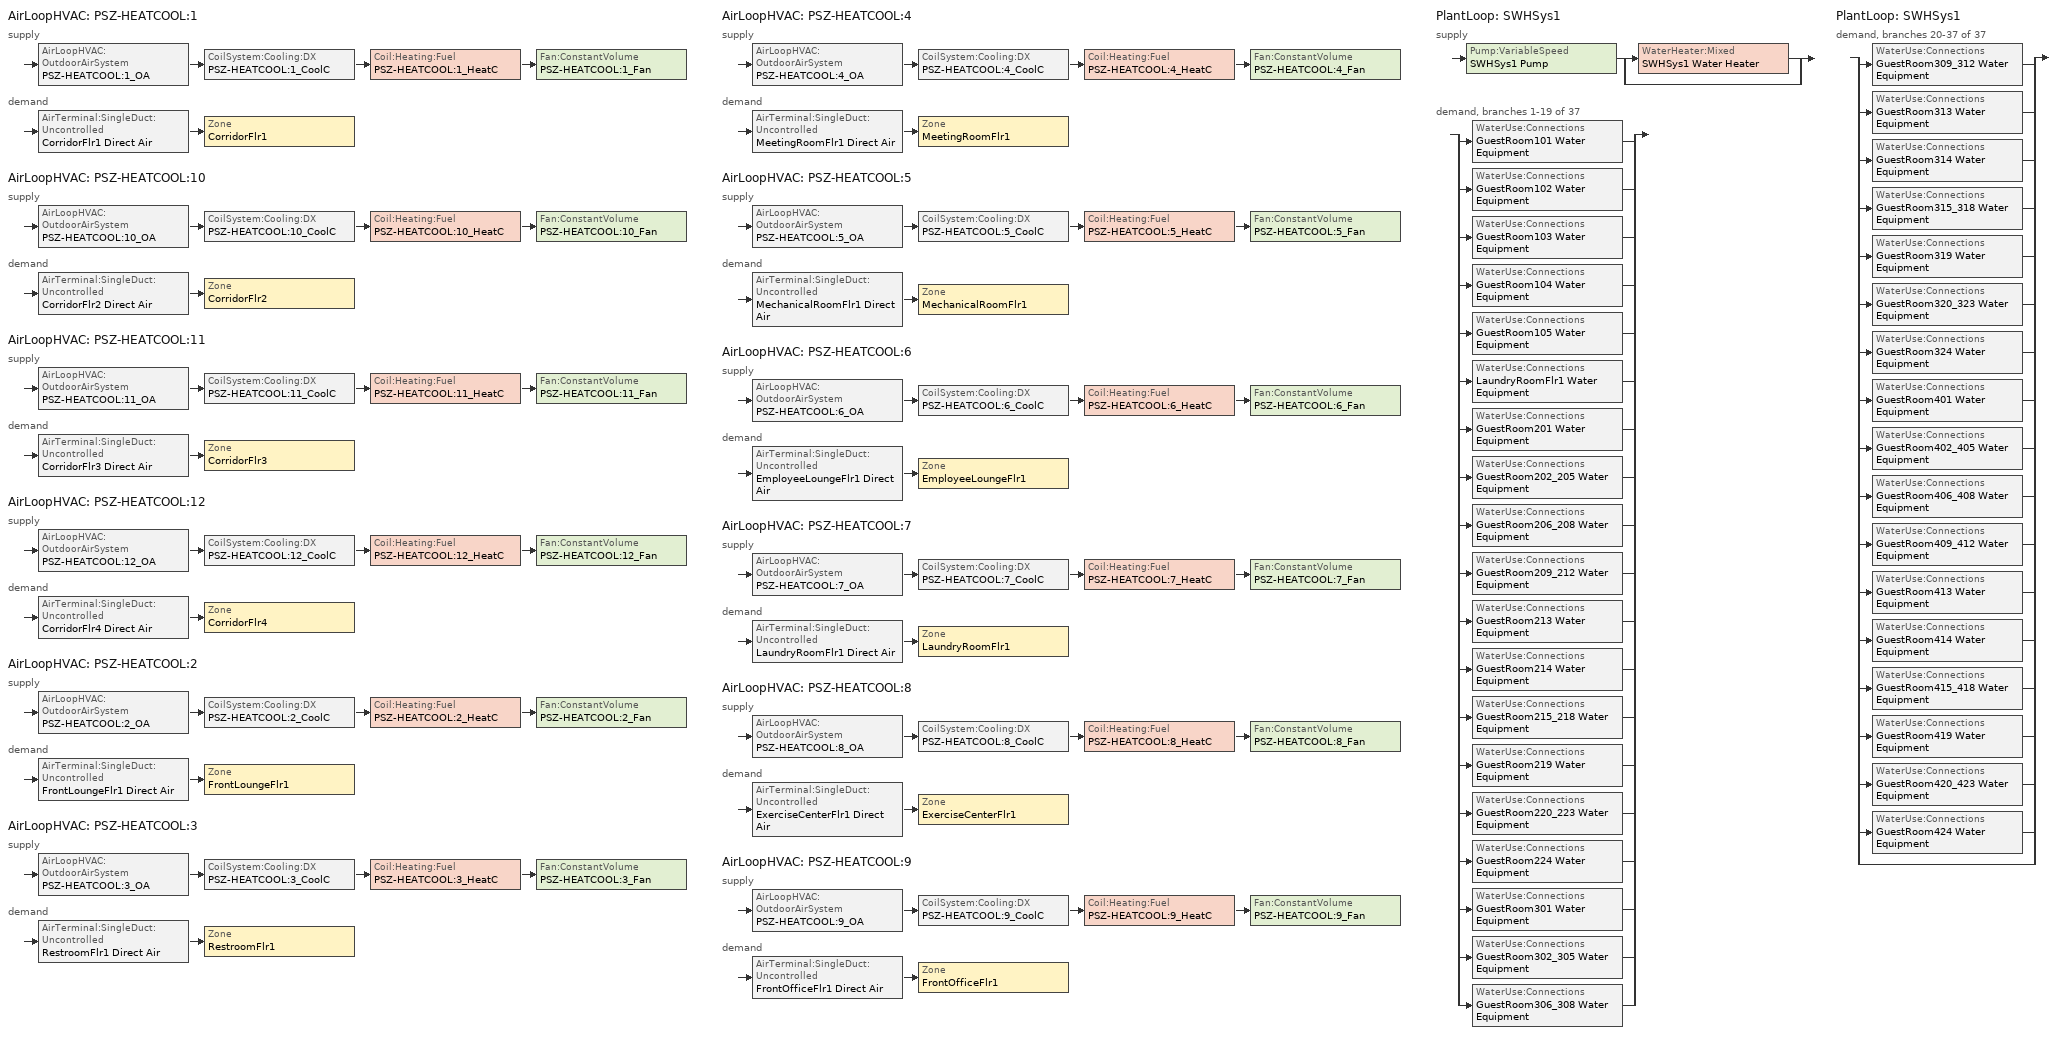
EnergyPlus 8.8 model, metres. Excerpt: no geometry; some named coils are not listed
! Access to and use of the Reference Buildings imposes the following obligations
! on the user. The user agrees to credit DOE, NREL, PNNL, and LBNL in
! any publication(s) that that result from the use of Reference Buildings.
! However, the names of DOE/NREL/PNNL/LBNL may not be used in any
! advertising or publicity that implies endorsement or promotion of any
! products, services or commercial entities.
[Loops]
AirLoopHVAC 'PSZ-HEATCOOL:1'
 supply: AirLoopHVAC:OutdoorAirSystem 'PSZ-HEATCOOL:1_OA' > CoilSystem:Cooling:DX 'PSZ-HEATCOOL:1_CoolC' > Coil:Heating:Fuel 'PSZ-HEATCOOL:1_HeatC' > Fan:ConstantVolume 'PSZ-HEATCOOL:1_Fan'
 demand: AirTerminal:SingleDuct:Uncontrolled 'CorridorFlr1 Direct Air' > Zone 'CorridorFlr1'
AirLoopHVAC 'PSZ-HEATCOOL:10'
 supply: AirLoopHVAC:OutdoorAirSystem 'PSZ-HEATCOOL:10_OA' > CoilSystem:Cooling:DX 'PSZ-HEATCOOL:10_CoolC' > Coil:Heating:Fuel 'PSZ-HEATCOOL:10_HeatC' > Fan:ConstantVolume 'PSZ-HEATCOOL:10_Fan'
 demand: AirTerminal:SingleDuct:Uncontrolled 'CorridorFlr2 Direct Air' > Zone 'CorridorFlr2'
AirLoopHVAC 'PSZ-HEATCOOL:11'
 supply: AirLoopHVAC:OutdoorAirSystem 'PSZ-HEATCOOL:11_OA' > CoilSystem:Cooling:DX 'PSZ-HEATCOOL:11_CoolC' > Coil:Heating:Fuel 'PSZ-HEATCOOL:11_HeatC' > Fan:ConstantVolume 'PSZ-HEATCOOL:11_Fan'
 demand: AirTerminal:SingleDuct:Uncontrolled 'CorridorFlr3 Direct Air' > Zone 'CorridorFlr3'
AirLoopHVAC 'PSZ-HEATCOOL:12'
 supply: AirLoopHVAC:OutdoorAirSystem 'PSZ-HEATCOOL:12_OA' > CoilSystem:Cooling:DX 'PSZ-HEATCOOL:12_CoolC' > Coil:Heating:Fuel 'PSZ-HEATCOOL:12_HeatC' > Fan:ConstantVolume 'PSZ-HEATCOOL:12_Fan'
 demand: AirTerminal:SingleDuct:Uncontrolled 'CorridorFlr4 Direct Air' > Zone 'CorridorFlr4'
AirLoopHVAC 'PSZ-HEATCOOL:2'
 supply: AirLoopHVAC:OutdoorAirSystem 'PSZ-HEATCOOL:2_OA' > CoilSystem:Cooling:DX 'PSZ-HEATCOOL:2_CoolC' > Coil:Heating:Fuel 'PSZ-HEATCOOL:2_HeatC' > Fan:ConstantVolume 'PSZ-HEATCOOL:2_Fan'
 demand: AirTerminal:SingleDuct:Uncontrolled 'FrontLoungeFlr1 Direct Air' > Zone 'FrontLoungeFlr1'
AirLoopHVAC 'PSZ-HEATCOOL:3'
 supply: AirLoopHVAC:OutdoorAirSystem 'PSZ-HEATCOOL:3_OA' > CoilSystem:Cooling:DX 'PSZ-HEATCOOL:3_CoolC' > Coil:Heating:Fuel 'PSZ-HEATCOOL:3_HeatC' > Fan:ConstantVolume 'PSZ-HEATCOOL:3_Fan'
 demand: AirTerminal:SingleDuct:Uncontrolled 'RestroomFlr1 Direct Air' > Zone 'RestroomFlr1'
AirLoopHVAC 'PSZ-HEATCOOL:4'
 supply: AirLoopHVAC:OutdoorAirSystem 'PSZ-HEATCOOL:4_OA' > CoilSystem:Cooling:DX 'PSZ-HEATCOOL:4_CoolC' > Coil:Heating:Fuel 'PSZ-HEATCOOL:4_HeatC' > Fan:ConstantVolume 'PSZ-HEATCOOL:4_Fan'
 demand: AirTerminal:SingleDuct:Uncontrolled 'MeetingRoomFlr1 Direct Air' > Zone 'MeetingRoomFlr1'
AirLoopHVAC 'PSZ-HEATCOOL:5'
 supply: AirLoopHVAC:OutdoorAirSystem 'PSZ-HEATCOOL:5_OA' > CoilSystem:Cooling:DX 'PSZ-HEATCOOL:5_CoolC' > Coil:Heating:Fuel 'PSZ-HEATCOOL:5_HeatC' > Fan:ConstantVolume 'PSZ-HEATCOOL:5_Fan'
 demand: AirTerminal:SingleDuct:Uncontrolled 'MechanicalRoomFlr1 Direct Air' > Zone 'MechanicalRoomFlr1'
AirLoopHVAC 'PSZ-HEATCOOL:6'
 supply: AirLoopHVAC:OutdoorAirSystem 'PSZ-HEATCOOL:6_OA' > CoilSystem:Cooling:DX 'PSZ-HEATCOOL:6_CoolC' > Coil:Heating:Fuel 'PSZ-HEATCOOL:6_HeatC' > Fan:ConstantVolume 'PSZ-HEATCOOL:6_Fan'
 demand: AirTerminal:SingleDuct:Uncontrolled 'EmployeeLoungeFlr1 Direct Air' > Zone 'EmployeeLoungeFlr1'
AirLoopHVAC 'PSZ-HEATCOOL:7'
 supply: AirLoopHVAC:OutdoorAirSystem 'PSZ-HEATCOOL:7_OA' > CoilSystem:Cooling:DX 'PSZ-HEATCOOL:7_CoolC' > Coil:Heating:Fuel 'PSZ-HEATCOOL:7_HeatC' > Fan:ConstantVolume 'PSZ-HEATCOOL:7_Fan'
 demand: AirTerminal:SingleDuct:Uncontrolled 'LaundryRoomFlr1 Direct Air' > Zone 'LaundryRoomFlr1'
AirLoopHVAC 'PSZ-HEATCOOL:8'
 supply: AirLoopHVAC:OutdoorAirSystem 'PSZ-HEATCOOL:8_OA' > CoilSystem:Cooling:DX 'PSZ-HEATCOOL:8_CoolC' > Coil:Heating:Fuel 'PSZ-HEATCOOL:8_HeatC' > Fan:ConstantVolume 'PSZ-HEATCOOL:8_Fan'
 demand: AirTerminal:SingleDuct:Uncontrolled 'ExerciseCenterFlr1 Direct Air' > Zone 'ExerciseCenterFlr1'
AirLoopHVAC 'PSZ-HEATCOOL:9'
 supply: AirLoopHVAC:OutdoorAirSystem 'PSZ-HEATCOOL:9_OA' > CoilSystem:Cooling:DX 'PSZ-HEATCOOL:9_CoolC' > Coil:Heating:Fuel 'PSZ-HEATCOOL:9_HeatC' > Fan:ConstantVolume 'PSZ-HEATCOOL:9_Fan'
 demand: AirTerminal:SingleDuct:Uncontrolled 'FrontOfficeFlr1 Direct Air' > Zone 'FrontOfficeFlr1'
PlantLoop 'SWHSys1'
 supply: Pump:VariableSpeed 'SWHSys1 Pump' > split
  | WaterHeater:Mixed 'SWHSys1 Water Heater'
  | bypass
 demand, branches 1-19 of 37: split
  | WaterUse:Connections 'GuestRoom101 Water Equipment'
  | WaterUse:Connections 'GuestRoom102 Water Equipment'
  | WaterUse:Connections 'GuestRoom103 Water Equipment'
  | WaterUse:Connections 'GuestRoom104 Water Equipment'
  | WaterUse:Connections 'GuestRoom105 Water Equipment'
  | WaterUse:Connections 'LaundryRoomFlr1 Water Equipment'
  | WaterUse:Connections 'GuestRoom201 Water Equipment'
  | WaterUse:Connections 'GuestRoom202_205 Water Equipment'
  | WaterUse:Connections 'GuestRoom206_208 Water Equipment'
  | WaterUse:Connections 'GuestRoom209_212 Water Equipment'
  | WaterUse:Connections 'GuestRoom213 Water Equipment'
  | WaterUse:Connections 'GuestRoom214 Water Equipment'
  | WaterUse:Connections 'GuestRoom215_218 Water Equipment'
  | WaterUse:Connections 'GuestRoom219 Water Equipment'
  | WaterUse:Connections 'GuestRoom220_223 Water Equipment'
  | WaterUse:Connections 'GuestRoom224 Water Equipment'
  | WaterUse:Connections 'GuestRoom301 Water Equipment'
  | WaterUse:Connections 'GuestRoom302_305 Water Equipment'
  | WaterUse:Connections 'GuestRoom306_308 Water Equipment'
PlantLoop 'SWHSys1'
 demand, branches 20-37 of 37: split
  | WaterUse:Connections 'GuestRoom309_312 Water Equipment'
  | WaterUse:Connections 'GuestRoom313 Water Equipment'
  | WaterUse:Connections 'GuestRoom314 Water Equipment'
  | WaterUse:Connections 'GuestRoom315_318 Water Equipment'
  | WaterUse:Connections 'GuestRoom319 Water Equipment'
  | WaterUse:Connections 'GuestRoom320_323 Water Equipment'
  | WaterUse:Connections 'GuestRoom324 Water Equipment'
  | WaterUse:Connections 'GuestRoom401 Water Equipment'
  | WaterUse:Connections 'GuestRoom402_405 Water Equipment'
  | WaterUse:Connections 'GuestRoom406_408 Water Equipment'
  | WaterUse:Connections 'GuestRoom409_412 Water Equipment'
  | WaterUse:Connections 'GuestRoom413 Water Equipment'
  | WaterUse:Connections 'GuestRoom414 Water Equipment'
  | WaterUse:Connections 'GuestRoom415_418 Water Equipment'
  | WaterUse:Connections 'GuestRoom419 Water Equipment'
  | WaterUse:Connections 'GuestRoom420_423 Water Equipment'
  | WaterUse:Connections 'GuestRoom424 Water Equipment'
  | bypass
[Fan:ConstantVolume] Availability Schedule=HVACOperationSchd; Pressure Rise {Pa}=622; Maximum Flow Rate {m3/s}=AUTOSIZE; Motor In Airstream Fraction=1
Name | Fan Total Efficiency | Motor Efficiency
PSZ-HEATCOOL:10_Fan; PSZ-HEATCOOL:11_Fan; PSZ-HEATCOOL:12_Fan; PSZ-HEATCOOL:1_Fan; PSZ-HEATCOOL:3_Fan; PSZ-HEATCOOL:4_Fan; PSZ-HEATCOOL:5_Fan; PSZ-HEATCOOL:6_Fan; PSZ-HEATCOOL:8_Fan; PSZ-HEATCOOL:9_Fan | 0.53625 | 0.825
PSZ-HEATCOOL:2_Fan | 0.546 | 0.84
PSZ-HEATCOOL:7_Fan | 0.56875 | 0.875
[Coil:Heating:Fuel] Availability Schedule=ALWAYS_ON; Fuel Type=NaturalGas; Nominal Capacity {W}=AUTOSIZE
Name | Burner Efficiency
PSZ-HEATCOOL:10_HeatC; PSZ-HEATCOOL:11_HeatC; PSZ-HEATCOOL:12_HeatC; PSZ-HEATCOOL:1_HeatC; PSZ-HEATCOOL:2_HeatC; PSZ-HEATCOOL:3_HeatC; PSZ-HEATCOOL:4_HeatC; PSZ-HEATCOOL:5_HeatC; PSZ-HEATCOOL:6_HeatC; PSZ-HEATCOOL:8_HeatC; PSZ-HEATCOOL:9_HeatC | 0.8
PSZ-HEATCOOL:7_HeatC | 0.78
[Coil:Cooling:DX:SingleSpeed] Availability Schedule=ALWAYS_ON; Gross Rated Total Cooling Capacity {W}=AUTOSIZE; Gross Rated Sensible Heat Ratio=AUTOSIZE; Rated Air Flow Rate {m3/s}=AUTOSIZE; Total Cooling Capacity Function of Temperature Curve=CoolCStandard10Ton_CapFT; Total Cooling Capacity Function of Flow Fraction Curve=CoolCStandard10Ton_CapFF; Energy Input Ratio Function of Temperature Curve=CoolCStandard10Ton_EIRFT; Energy Input Ratio Function of Flow Fraction Curve=CoolCStandard10Ton_EIRFFF; Part Load Fraction Correlation Curve=CoolCStandard10Ton_PLR
Name | Gross Rated Cooling COP {W/W}
PSZ-HEATCOOL:10_CoolC DXCoil; PSZ-HEATCOOL:11_CoolC DXCoil; PSZ-HEATCOOL:12_CoolC DXCoil; PSZ-HEATCOOL:1_CoolC DXCoil; PSZ-HEATCOOL:2_CoolC DXCoil; PSZ-HEATCOOL:3_CoolC DXCoil; PSZ-HEATCOOL:4_CoolC DXCoil; PSZ-HEATCOOL:5_CoolC DXCoil; PSZ-HEATCOOL:6_CoolC DXCoil; PSZ-HEATCOOL:8_CoolC DXCoil; PSZ-HEATCOOL:9_CoolC DXCoil | 3.66668
PSZ-HEATCOOL:7_CoolC DXCoil | 3.50016
[ZoneHVAC:PackagedTerminalAirConditioner] Availability Schedule=ALWAYS_ON; Cooling Supply Air Flow Rate {m3/s}=AUTOSIZE; Heating Supply Air Flow Rate {m3/s}=AUTOSIZE; No Load Supply Air Flow Rate {m3/s}=AUTOSIZE; Cooling Outdoor Air Flow Rate {m3/s}=AUTOSIZE; Heating Outdoor Air Flow Rate {m3/s}=AUTOSIZE; No Load Outdoor Air Flow Rate {m3/s}=AUTOSIZE; Fan Placement=DrawThrough; Supply Air Fan Operating Mode Schedule=ALWAYS_OFF
Name | Supply Air Fan | Heating Coil | Cooling Coil
GuestRoom101 PTAC | GuestRoom101 PTACFan | GuestRoom101 PTAC heat coil | GuestRoom101 PTAC DXCoil
GuestRoom102 PTAC | GuestRoom102 PTACFan | GuestRoom102 PTAC heat coil | GuestRoom102 PTAC DXCoil
GuestRoom103 PTAC | GuestRoom103 PTACFan | GuestRoom103 PTAC heat coil | GuestRoom103 PTAC DXCoil
GuestRoom104 PTAC | GuestRoom104 PTACFan | GuestRoom104 PTAC heat coil | GuestRoom104 PTAC DXCoil
GuestRoom105 PTAC | GuestRoom105 PTACFan | GuestRoom105 PTAC heat coil | GuestRoom105 PTAC DXCoil
GuestRoom201 PTAC | GuestRoom201 PTACFan | GuestRoom201 PTAC heat coil | GuestRoom201 PTAC DXCoil
GuestRoom202_205 PTAC | GuestRoom202_205 PTACFan | GuestRoom202_205 PTAC heat coil | GuestRoom202_205 PTAC DXCoil
GuestRoom206_208 PTAC | GuestRoom206_208 PTACFan | GuestRoom206_208 PTAC heat coil | GuestRoom206_208 PTAC DXCoil
GuestRoom209_212 PTAC | GuestRoom209_212 PTACFan | GuestRoom209_212 PTAC heat coil | GuestRoom209_212 PTAC DXCoil
GuestRoom213 PTAC | GuestRoom213 PTACFan | GuestRoom213 PTAC heat coil | GuestRoom213 PTAC DXCoil
GuestRoom214 PTAC | GuestRoom214 PTACFan | GuestRoom214 PTAC heat coil | GuestRoom214 PTAC DXCoil
GuestRoom215_218 PTAC | GuestRoom215_218 PTACFan | GuestRoom215_218 PTAC heat coil | GuestRoom215_218 PTAC DXCoil
GuestRoom219 PTAC | GuestRoom219 PTACFan | GuestRoom219 PTAC heat coil | GuestRoom219 PTAC DXCoil
GuestRoom220_223 PTAC | GuestRoom220_223 PTACFan | GuestRoom220_223 PTAC heat coil | GuestRoom220_223 PTAC DXCoil
GuestRoom224 PTAC | GuestRoom224 PTACFan | GuestRoom224 PTAC heat coil | GuestRoom224 PTAC DXCoil
GuestRoom301 PTAC | GuestRoom301 PTACFan | GuestRoom301 PTAC heat coil | GuestRoom301 PTAC DXCoil
GuestRoom302_305 PTAC | GuestRoom302_305 PTACFan | GuestRoom302_305 PTAC heat coil | GuestRoom302_305 PTAC DXCoil
GuestRoom306_308 PTAC | GuestRoom306_308 PTACFan | GuestRoom306_308 PTAC heat coil | GuestRoom306_308 PTAC DXCoil
GuestRoom309_312 PTAC | GuestRoom309_312 PTACFan | GuestRoom309_312 PTAC heat coil | GuestRoom309_312 PTAC DXCoil
GuestRoom313 PTAC | GuestRoom313 PTACFan | GuestRoom313 PTAC heat coil | GuestRoom313 PTAC DXCoil
GuestRoom314 PTAC | GuestRoom314 PTACFan | GuestRoom314 PTAC heat coil | GuestRoom314 PTAC DXCoil
GuestRoom315_318 PTAC | GuestRoom315_318 PTACFan | GuestRoom315_318 PTAC heat coil | GuestRoom315_318 PTAC DXCoil
GuestRoom319 PTAC | GuestRoom319 PTACFan | GuestRoom319 PTAC heat coil | GuestRoom319 PTAC DXCoil
GuestRoom320_323 PTAC | GuestRoom320_323 PTACFan | GuestRoom320_323 PTAC heat coil | GuestRoom320_323 PTAC DXCoil
GuestRoom324 PTAC | GuestRoom324 PTACFan | GuestRoom324 PTAC heat coil | GuestRoom324 PTAC DXCoil
GuestRoom401 PTAC | GuestRoom401 PTACFan | GuestRoom401 PTAC heat coil | GuestRoom401 PTAC DXCoil
GuestRoom402_405 PTAC | GuestRoom402_405 PTACFan | GuestRoom402_405 PTAC heat coil | GuestRoom402_405 PTAC DXCoil
GuestRoom406_408 PTAC | GuestRoom406_408 PTACFan | GuestRoom406_408 PTAC heat coil | GuestRoom406_408 PTAC DXCoil
GuestRoom409_412 PTAC | GuestRoom409_412 PTACFan | GuestRoom409_412 PTAC heat coil | GuestRoom409_412 PTAC DXCoil
GuestRoom413 PTAC | GuestRoom413 PTACFan | GuestRoom413 PTAC heat coil | GuestRoom413 PTAC DXCoil
GuestRoom414 PTAC | GuestRoom414 PTACFan | GuestRoom414 PTAC heat coil | GuestRoom414 PTAC DXCoil
GuestRoom415_418 PTAC | GuestRoom415_418 PTACFan | GuestRoom415_418 PTAC heat coil | GuestRoom415_418 PTAC DXCoil
GuestRoom419 PTAC | GuestRoom419 PTACFan | GuestRoom419 PTAC heat coil | GuestRoom419 PTAC DXCoil
GuestRoom420_423 PTAC | GuestRoom420_423 PTACFan | GuestRoom420_423 PTAC heat coil | GuestRoom420_423 PTAC DXCoil
GuestRoom424 PTAC | GuestRoom424 PTACFan | GuestRoom424 PTAC heat coil | GuestRoom424 PTAC DXCoil
[Zone equipment]
CorridorFlr1: CorridorFlr1 Direct Air
CorridorFlr2: CorridorFlr2 Direct Air
CorridorFlr3: CorridorFlr3 Direct Air
CorridorFlr4: CorridorFlr4 Direct Air
EmployeeLoungeFlr1: EmployeeLoungeFlr1 Direct Air
ExerciseCenterFlr1: ExerciseCenterFlr1 Direct Air
FrontLoungeFlr1: FrontLoungeFlr1 Direct Air
FrontOfficeFlr1: FrontOfficeFlr1 Direct Air
LaundryRoomFlr1: LaundryRoomFlr1 Direct Air
MechanicalRoomFlr1: MechanicalRoomFlr1 Direct Air
MeetingRoomFlr1: MeetingRoomFlr1 Direct Air
RestroomFlr1: RestroomFlr1 Direct Air
[Sizing:Zone] Zone Cooling Design Supply Air Temperature Input Method=SupplyAirTemperature; Zone Cooling Design Supply Air Temperature {C}=14; Zone Heating Design Supply Air Temperature Input Method=SupplyAirTemperature; Zone Heating Design Supply Air Temperature {C}=40; Zone Cooling Design Supply Air Humidity Ratio {kgWater/kgDryAir}=0.0085; Zone Heating Design Supply Air Humidity Ratio {kgWater/kgDryAir}=0.008; Cooling Design Air Flow Method=DesignDay; Heating Design Air Flow Method=DesignDay
Name | Design Specification Outdoor Air Object
CorridorFlr1 | SZ DSOA CorridorFlr1
CorridorFlr2 | SZ DSOA CorridorFlr2
CorridorFlr3 | SZ DSOA CorridorFlr3
CorridorFlr4 | SZ DSOA CorridorFlr4
EmployeeLoungeFlr1 | SZ DSOA EmployeeLoungeFlr1
ExerciseCenterFlr1 | SZ DSOA ExerciseCenterFlr1
FrontLoungeFlr1 | SZ DSOA FrontLoungeFlr1
FrontOfficeFlr1 | SZ DSOA FrontOfficeFlr1
LaundryRoomFlr1 | SZ DSOA LaundryRoomFlr1
MechanicalRoomFlr1 | SZ DSOA MechanicalRoomFlr1
MeetingRoomFlr1 | SZ DSOA MeetingRoomFlr1
RestroomFlr1 | SZ DSOA RestroomFlr1
[DesignSpecification:OutdoorAir]
Name | Outdoor Air Method | Outdoor Air Flow per Zone Floor Area {m3/s-m2} | Outdoor Air Flow per Person {m3/s-person}
SZ DSOA CorridorFlr1; SZ DSOA CorridorFlr2; SZ DSOA CorridorFlr3; SZ DSOA CorridorFlr4; SZ DSOA MechanicalRoomFlr1 | Flow/Area | 0.00025
SZ DSOA EmployeeLoungeFlr1; SZ DSOA FrontLoungeFlr1 | Flow/Person |  | 0.008
SZ DSOA ExerciseCenterFlr1; SZ DSOA FrontOfficeFlr1; SZ DSOA MeetingRoomFlr1 | Flow/Person |  | 0.01
SZ DSOA LaundryRoomFlr1 | Flow/Person |  | 0.013
SZ DSOA RestroomFlr1 | Flow/Zone
[ZoneControl:Thermostat] Control Type Schedule=Dual Zone Control Type Sched
Name | Zone or ZoneList | Control 1
CorridorFlr1 Thermostat | CorridorFlr1 | CorridorFlr1 DualSPSched
CorridorFlr2 Thermostat | CorridorFlr2 | CorridorFlr2 DualSPSched
CorridorFlr3 Thermostat | CorridorFlr3 | CorridorFlr3 DualSPSched
CorridorFlr4 Thermostat | CorridorFlr4 | CorridorFlr4 DualSPSched
EmployeeLoungeFlr1 Thermostat | EmployeeLoungeFlr1 | EmployeeLoungeFlr1 DualSPSched
ExerciseCenterFlr1 Thermostat | ExerciseCenterFlr1 | ExerciseCenterFlr1 DualSPSched
FrontLoungeFlr1 Thermostat | FrontLoungeFlr1 | FrontLoungeFlr1 DualSPSched
FrontOfficeFlr1 Thermostat | FrontOfficeFlr1 | FrontOfficeFlr1 DualSPSched
LaundryRoomFlr1 Thermostat | LaundryRoomFlr1 | LaundryRoomFlr1 DualSPSched
MechanicalRoomFlr1 Thermostat | MechanicalRoomFlr1 | MechanicalRoomFlr1 DualSPSched
MeetingRoomFlr1 Thermostat | MeetingRoomFlr1 | MeetingRoomFlr1 DualSPSched
RestroomFlr1 Thermostat | RestroomFlr1 | RestroomFlr1 DualSPSched
[ThermostatSetpoint:DualSetpoint] Heating Setpoint Temperature Schedule=HTGSETP_SCH; Cooling Setpoint Temperature Schedule=CLGSETP_SCH
CorridorFlr1 DualSPSched; CorridorFlr2 DualSPSched; CorridorFlr3 DualSPSched; CorridorFlr4 DualSPSched; EmployeeLoungeFlr1 DualSPSched; ExerciseCenterFlr1 DualSPSched; FrontLoungeFlr1 DualSPSched; FrontOfficeFlr1 DualSPSched; LaundryRoomFlr1 DualSPSched; MechanicalRoomFlr1 DualSPSched; MeetingRoomFlr1 DualSPSched; RestroomFlr1 DualSPSched
[SetpointManager:SingleZone:Reheat] Control Variable=Temperature; Minimum Supply Air Temperature {C}=10; Maximum Supply Air Temperature {C}=50
Name | Control Zone | Setpoint Node or NodeList
SupAirTemp MngrCorridorFlr1 | CorridorFlr1 | PSZ-HEATCOOL:1 Supply Equipment Outlet Node
SupAirTemp MngrCorridorFlr2 | CorridorFlr2 | PSZ-HEATCOOL:10 Supply Equipment Outlet Node
SupAirTemp MngrCorridorFlr3 | CorridorFlr3 | PSZ-HEATCOOL:11 Supply Equipment Outlet Node
SupAirTemp MngrCorridorFlr4 | CorridorFlr4 | PSZ-HEATCOOL:12 Supply Equipment Outlet Node
SupAirTemp MngrEmployeeLoungeFlr1 | EmployeeLoungeFlr1 | PSZ-HEATCOOL:6 Supply Equipment Outlet Node
SupAirTemp MngrExerciseCenterFlr1 | ExerciseCenterFlr1 | PSZ-HEATCOOL:8 Supply Equipment Outlet Node
SupAirTemp MngrFrontLoungeFlr1 | FrontLoungeFlr1 | PSZ-HEATCOOL:2 Supply Equipment Outlet Node
SupAirTemp MngrFrontOfficeFlr1 | FrontOfficeFlr1 | PSZ-HEATCOOL:9 Supply Equipment Outlet Node
SupAirTemp MngrLaundryRoomFlr1 | LaundryRoomFlr1 | PSZ-HEATCOOL:7 Supply Equipment Outlet Node
SupAirTemp MngrMechanicalRoomFlr1 | MechanicalRoomFlr1 | PSZ-HEATCOOL:5 Supply Equipment Outlet Node
SupAirTemp MngrMeetingRoomFlr1 | MeetingRoomFlr1 | PSZ-HEATCOOL:4 Supply Equipment Outlet Node
SupAirTemp MngrRestroomFlr1 | RestroomFlr1 | PSZ-HEATCOOL:3 Supply Equipment Outlet Node
[Sizing:System] Type of Load to Size On=Sensible; Design Outdoor Air Flow Rate {m3/s}=AUTOSIZE; Central Heating Maximum System Air Flow Ratio=1; Preheat Design Temperature {C}=7; Preheat Design Humidity Ratio {kgWater/kgDryAir}=0.008; Precool Design Temperature {C}=12.8; Precool Design Humidity Ratio {kgWater/kgDryAir}=0.008; Central Cooling Design Supply Air Temperature {C}=12.8; Central Heating Design Supply Air Temperature {C}=40; Type of Zone Sum to Use=NonCoincident; 100% Outdoor Air in Cooling=No; 100% Outdoor Air in Heating=No; Central Cooling Design Supply Air Humidity Ratio {kgWater/kgDryAir}=0.0085; Central Heating Design Supply Air Humidity Ratio {kgWater/kgDryAir}=0.008; Cooling Supply Air Flow Rate Method=DesignDay; Heating Supply Air Flow Rate Method=DesignDay; System Outdoor Air Method=ZoneSum; Zone Maximum Outdoor Air Fraction=1; Cooling Design Capacity Method=CoolingDesignCapacity; Cooling Design Capacity {W}=autosize; Heating Design Capacity Method=HeatingDesignCapacity; Heating Design Capacity {W}=autosize; Central Cooling Capacity Control Method=OnOff
PSZ-HEATCOOL:1; PSZ-HEATCOOL:10; PSZ-HEATCOOL:11; PSZ-HEATCOOL:12; PSZ-HEATCOOL:2; PSZ-HEATCOOL:3; PSZ-HEATCOOL:4; PSZ-HEATCOOL:5; PSZ-HEATCOOL:6; PSZ-HEATCOOL:7; PSZ-HEATCOOL:8; PSZ-HEATCOOL:9
[Controller:OutdoorAir] Minimum Outdoor Air Flow Rate {m3/s}=AUTOSIZE; Maximum Outdoor Air Flow Rate {m3/s}=AUTOSIZE; Economizer Control Type=NoEconomizer; Economizer Control Action Type=ModulateFlow; Economizer Maximum Limit Dry-Bulb Temperature {C}=28; Economizer Maximum Limit Enthalpy {J/kg}=64000; Economizer Minimum Limit Dry-Bulb Temperature {C}=-100; Lockout Type=NoLockout; Minimum Limit Type=FixedMinimum; Minimum Outdoor Air Schedule=MinOA_Sched
PSZ-HEATCOOL:10_OA_Controller; PSZ-HEATCOOL:11_OA_Controller; PSZ-HEATCOOL:12_OA_Controller; PSZ-HEATCOOL:1_OA_Controller; PSZ-HEATCOOL:2_OA_Controller; PSZ-HEATCOOL:3_OA_Controller; PSZ-HEATCOOL:4_OA_Controller; PSZ-HEATCOOL:5_OA_Controller; PSZ-HEATCOOL:6_OA_Controller; PSZ-HEATCOOL:7_OA_Controller; PSZ-HEATCOOL:8_OA_Controller; PSZ-HEATCOOL:9_OA_Controller
[AirLoopHVAC] Design Supply Air Flow Rate {m3/s}=AUTOSIZE
PSZ-HEATCOOL:1; PSZ-HEATCOOL:10; PSZ-HEATCOOL:11; PSZ-HEATCOOL:12; PSZ-HEATCOOL:2; PSZ-HEATCOOL:3; PSZ-HEATCOOL:4; PSZ-HEATCOOL:5; PSZ-HEATCOOL:6; PSZ-HEATCOOL:7; PSZ-HEATCOOL:8; PSZ-HEATCOOL:9
[CoilSystem:Cooling:DX] Availability Schedule=ALWAYS_ON
Name | Cooling Coil
PSZ-HEATCOOL:10_CoolC | PSZ-HEATCOOL:10_CoolC DXCoil
PSZ-HEATCOOL:11_CoolC | PSZ-HEATCOOL:11_CoolC DXCoil
PSZ-HEATCOOL:12_CoolC | PSZ-HEATCOOL:12_CoolC DXCoil
PSZ-HEATCOOL:1_CoolC | PSZ-HEATCOOL:1_CoolC DXCoil
PSZ-HEATCOOL:2_CoolC | PSZ-HEATCOOL:2_CoolC DXCoil
PSZ-HEATCOOL:3_CoolC | PSZ-HEATCOOL:3_CoolC DXCoil
PSZ-HEATCOOL:4_CoolC | PSZ-HEATCOOL:4_CoolC DXCoil
PSZ-HEATCOOL:5_CoolC | PSZ-HEATCOOL:5_CoolC DXCoil
PSZ-HEATCOOL:6_CoolC | PSZ-HEATCOOL:6_CoolC DXCoil
PSZ-HEATCOOL:7_CoolC | PSZ-HEATCOOL:7_CoolC DXCoil
PSZ-HEATCOOL:8_CoolC | PSZ-HEATCOOL:8_CoolC DXCoil
PSZ-HEATCOOL:9_CoolC | PSZ-HEATCOOL:9_CoolC DXCoil
[AirTerminal:SingleDuct:Uncontrolled] Availability Schedule=ALWAYS_ON; Maximum Air Flow Rate {m3/s}=AUTOSIZE
CorridorFlr1 Direct Air; CorridorFlr2 Direct Air; CorridorFlr3 Direct Air; CorridorFlr4 Direct Air; EmployeeLoungeFlr1 Direct Air; ExerciseCenterFlr1 Direct Air; FrontLoungeFlr1 Direct Air; FrontOfficeFlr1 Direct Air; LaundryRoomFlr1 Direct Air; MechanicalRoomFlr1 Direct Air; MeetingRoomFlr1 Direct Air; RestroomFlr1 Direct Air
[AvailabilityManager:NightCycle] Applicability Schedule=ALWAYS_ON; Fan Schedule=HVACOperationSchd; Control Type=CycleOnAny; Thermostat Tolerance {deltaC}=1; Cycling Run Time Control Type=FixedRunTime; Cycling Run Time {s}=1800
PSZ-HEATCOOL:1 Availability Manager; PSZ-HEATCOOL:10 Availability Manager; PSZ-HEATCOOL:11 Availability Manager; PSZ-HEATCOOL:12 Availability Manager; PSZ-HEATCOOL:2 Availability Manager; PSZ-HEATCOOL:3 Availability Manager; PSZ-HEATCOOL:4 Availability Manager; PSZ-HEATCOOL:5 Availability Manager; PSZ-HEATCOOL:6 Availability Manager; PSZ-HEATCOOL:7 Availability Manager; PSZ-HEATCOOL:8 Availability Manager; PSZ-HEATCOOL:9 Availability Manager
[SetpointManager:MixedAir] Control Variable=Temperature
Name | Setpoint Node or NodeList
PSZ-HEATCOOL:10_CoolC SAT Manager | PSZ-HEATCOOL:10_CoolC-PSZ-HEATCOOL:10_HeatCNode
PSZ-HEATCOOL:10_HeatC MixedAir Manager | PSZ-HEATCOOL:10_HeatC-PSZ-HEATCOOL:10_FanNode
PSZ-HEATCOOL:10_OAMixed Air Temp Manager | PSZ-HEATCOOL:10_OA-PSZ-HEATCOOL:10_CoolCNode
PSZ-HEATCOOL:11_CoolC SAT Manager | PSZ-HEATCOOL:11_CoolC-PSZ-HEATCOOL:11_HeatCNode
PSZ-HEATCOOL:11_HeatC MixedAir Manager | PSZ-HEATCOOL:11_HeatC-PSZ-HEATCOOL:11_FanNode
PSZ-HEATCOOL:11_OAMixed Air Temp Manager | PSZ-HEATCOOL:11_OA-PSZ-HEATCOOL:11_CoolCNode
PSZ-HEATCOOL:12_CoolC SAT Manager | PSZ-HEATCOOL:12_CoolC-PSZ-HEATCOOL:12_HeatCNode
PSZ-HEATCOOL:12_HeatC MixedAir Manager | PSZ-HEATCOOL:12_HeatC-PSZ-HEATCOOL:12_FanNode
PSZ-HEATCOOL:12_OAMixed Air Temp Manager | PSZ-HEATCOOL:12_OA-PSZ-HEATCOOL:12_CoolCNode
PSZ-HEATCOOL:1_CoolC SAT Manager | PSZ-HEATCOOL:1_CoolC-PSZ-HEATCOOL:1_HeatCNode
PSZ-HEATCOOL:1_HeatC MixedAir Manager | PSZ-HEATCOOL:1_HeatC-PSZ-HEATCOOL:1_FanNode
PSZ-HEATCOOL:1_OAMixed Air Temp Manager | PSZ-HEATCOOL:1_OA-PSZ-HEATCOOL:1_CoolCNode
PSZ-HEATCOOL:2_CoolC SAT Manager | PSZ-HEATCOOL:2_CoolC-PSZ-HEATCOOL:2_HeatCNode
PSZ-HEATCOOL:2_HeatC MixedAir Manager | PSZ-HEATCOOL:2_HeatC-PSZ-HEATCOOL:2_FanNode
PSZ-HEATCOOL:2_OAMixed Air Temp Manager | PSZ-HEATCOOL:2_OA-PSZ-HEATCOOL:2_CoolCNode
PSZ-HEATCOOL:3_CoolC SAT Manager | PSZ-HEATCOOL:3_CoolC-PSZ-HEATCOOL:3_HeatCNode
PSZ-HEATCOOL:3_HeatC MixedAir Manager | PSZ-HEATCOOL:3_HeatC-PSZ-HEATCOOL:3_FanNode
PSZ-HEATCOOL:3_OAMixed Air Temp Manager | PSZ-HEATCOOL:3_OA-PSZ-HEATCOOL:3_CoolCNode
PSZ-HEATCOOL:4_CoolC SAT Manager | PSZ-HEATCOOL:4_CoolC-PSZ-HEATCOOL:4_HeatCNode
PSZ-HEATCOOL:4_HeatC MixedAir Manager | PSZ-HEATCOOL:4_HeatC-PSZ-HEATCOOL:4_FanNode
PSZ-HEATCOOL:4_OAMixed Air Temp Manager | PSZ-HEATCOOL:4_OA-PSZ-HEATCOOL:4_CoolCNode
PSZ-HEATCOOL:5_CoolC SAT Manager | PSZ-HEATCOOL:5_CoolC-PSZ-HEATCOOL:5_HeatCNode
PSZ-HEATCOOL:5_HeatC MixedAir Manager | PSZ-HEATCOOL:5_HeatC-PSZ-HEATCOOL:5_FanNode
PSZ-HEATCOOL:5_OAMixed Air Temp Manager | PSZ-HEATCOOL:5_OA-PSZ-HEATCOOL:5_CoolCNode
PSZ-HEATCOOL:6_CoolC SAT Manager | PSZ-HEATCOOL:6_CoolC-PSZ-HEATCOOL:6_HeatCNode
PSZ-HEATCOOL:6_HeatC MixedAir Manager | PSZ-HEATCOOL:6_HeatC-PSZ-HEATCOOL:6_FanNode
PSZ-HEATCOOL:6_OAMixed Air Temp Manager | PSZ-HEATCOOL:6_OA-PSZ-HEATCOOL:6_CoolCNode
PSZ-HEATCOOL:7_CoolC SAT Manager | PSZ-HEATCOOL:7_CoolC-PSZ-HEATCOOL:7_HeatCNode
PSZ-HEATCOOL:7_HeatC MixedAir Manager | PSZ-HEATCOOL:7_HeatC-PSZ-HEATCOOL:7_FanNode
PSZ-HEATCOOL:7_OAMixed Air Temp Manager | PSZ-HEATCOOL:7_OA-PSZ-HEATCOOL:7_CoolCNode
PSZ-HEATCOOL:8_CoolC SAT Manager | PSZ-HEATCOOL:8_CoolC-PSZ-HEATCOOL:8_HeatCNode
PSZ-HEATCOOL:8_HeatC MixedAir Manager | PSZ-HEATCOOL:8_HeatC-PSZ-HEATCOOL:8_FanNode
PSZ-HEATCOOL:8_OAMixed Air Temp Manager | PSZ-HEATCOOL:8_OA-PSZ-HEATCOOL:8_CoolCNode
PSZ-HEATCOOL:9_CoolC SAT Manager | PSZ-HEATCOOL:9_CoolC-PSZ-HEATCOOL:9_HeatCNode
PSZ-HEATCOOL:9_HeatC MixedAir Manager | PSZ-HEATCOOL:9_HeatC-PSZ-HEATCOOL:9_FanNode
PSZ-HEATCOOL:9_OAMixed Air Temp Manager | PSZ-HEATCOOL:9_OA-PSZ-HEATCOOL:9_CoolCNode
[WaterHeater:Mixed]
SWHSys1 Water Heater: Tank Volume {m3}=2; Setpoint Temperature Schedule=SWHSys1 Water Heater Setpoint Temperature Schedule Name; Deadband Temperature Difference {deltaC}=2; Maximum Temperature Limit {C}=82.2222; Heater Control Type=Cycle; Heater Maximum Capacity {W}=845000; Heater Fuel Type=NATURALGAS; Heater Thermal Efficiency=0.8; Off Cycle Parasitic Fuel Consumption Rate {W}=20; Off Cycle Parasitic Fuel Type=NATURALGAS; Off Cycle Parasitic Heat Fraction to Tank=0.8; On Cycle Parasitic Fuel Type=NATURALGAS; Ambient Temperature Indicator=SCHEDULE; Ambient Temperature Schedule=SWHSys1 Water Heater Ambient Temperature Schedule Name; Off Cycle Loss Coefficient to Ambient Temperature {W/K}=6; On Cycle Loss Coefficient to Ambient Temperature {W/K}=6; Use Side Effectiveness=1; Source Side Effectiveness=1; Use Side Design Flow Rate {m3/s}=AUTOSIZE; Source Side Design Flow Rate {m3/s}=AUTOSIZE; Indirect Water Heating Recovery Time {hr}=1.5
[Pump:VariableSpeed]
SWHSys1 Pump: Design Maximum Flow Rate {m3/s}=AUTOSIZE; Design Pump Head {Pa}=179352; Design Power Consumption {W}=AUTOSIZE; Motor Efficiency=0.9; Fraction of Motor Inefficiencies to Fluid Stream=0; Coefficient 1 of the Part Load Performance Curve=0; Coefficient 2 of the Part Load Performance Curve=1; Coefficient 3 of the Part Load Performance Curve=0; Coefficient 4 of the Part Load Performance Curve=0; Design Minimum Flow Rate {m3/s}=0; Pump Control Type=Intermittent
[WaterUse:Equipment] Sensible Fraction Schedule=Water Equipment Sensible fract sched; Latent Fraction Schedule=Water Equipment Latent fract sched
Name | Peak Flow Rate {m3/s} | Flow Rate Fraction Schedule | Target Temperature Schedule | Hot Water Supply Temperature Schedule | Zone
GuestRoom101 Water Equipment | 1.83e-06 | GuestRoom_SWH_Sch | Water Equipment Temp Sched | Water Equipment Hot Supply Temp Sched | GuestRoom101
GuestRoom102 Water Equipment | 1.83e-06 | GuestRoom_SWH_Sch | Water Equipment Temp Sched | Water Equipment Hot Supply Temp Sched | GuestRoom102
GuestRoom103 Water Equipment | 1.83e-06 | GuestRoom_SWH_Sch | Water Equipment Temp Sched | Water Equipment Hot Supply Temp Sched | GuestRoom103
GuestRoom104 Water Equipment | 1.83e-06 | GuestRoom_SWH_Sch | Water Equipment Temp Sched | Water Equipment Hot Supply Temp Sched | GuestRoom104
GuestRoom105 Water Equipment | 1.83e-06 | GuestRoom_SWH_Sch | Water Equipment Temp Sched | Water Equipment Hot Supply Temp Sched | GuestRoom105
GuestRoom201 Water Equipment | 1.83e-06 | GuestRoom_SWH_Sch | Water Equipment Temp Sched | Water Equipment Hot Supply Temp Sched | GuestRoom201
GuestRoom202_205 Water Equipment | 7.32e-06 | GuestRoom_SWH_Sch | Water Equipment Temp Sched | Water Equipment Hot Supply Temp Sched | GuestRoom202_205
GuestRoom206_208 Water Equipment | 5.49e-06 | GuestRoom_SWH_Sch | Water Equipment Temp Sched | Water Equipment Hot Supply Temp Sched | GuestRoom206_208
GuestRoom209_212 Water Equipment | 7.32e-06 | GuestRoom_SWH_Sch | Water Equipment Temp Sched | Water Equipment Hot Supply Temp Sched | GuestRoom209_212
GuestRoom213 Water Equipment | 1.83e-06 | GuestRoom_SWH_Sch | Water Equipment Temp Sched | Water Equipment Hot Supply Temp Sched | GuestRoom213
GuestRoom214 Water Equipment | 1.83e-06 | GuestRoom_SWH_Sch | Water Equipment Temp Sched | Water Equipment Hot Supply Temp Sched | GuestRoom214
GuestRoom215_218 Water Equipment | 7.32e-06 | GuestRoom_SWH_Sch | Water Equipment Temp Sched | Water Equipment Hot Supply Temp Sched | GuestRoom215_218
GuestRoom219 Water Equipment | 1.83e-06 | GuestRoom_SWH_Sch | Water Equipment Temp Sched | Water Equipment Hot Supply Temp Sched | GuestRoom219
GuestRoom220_223 Water Equipment | 7.32e-06 | GuestRoom_SWH_Sch | Water Equipment Temp Sched | Water Equipment Hot Supply Temp Sched | GuestRoom220_223
GuestRoom224 Water Equipment | 1.83e-06 | GuestRoom_SWH_Sch | Water Equipment Temp Sched | Water Equipment Hot Supply Temp Sched | GuestRoom224
GuestRoom301 Water Equipment | 1.83e-06 | GuestRoom_SWH_Sch | Water Equipment Temp Sched | Water Equipment Hot Supply Temp Sched | GuestRoom301
GuestRoom302_305 Water Equipment | 7.32e-06 | GuestRoom_SWH_Sch | Water Equipment Temp Sched | Water Equipment Hot Supply Temp Sched | GuestRoom302_305
GuestRoom306_308 Water Equipment | 5.49e-06 | GuestRoom_SWH_Sch | Water Equipment Temp Sched | Water Equipment Hot Supply Temp Sched | GuestRoom306_308
GuestRoom309_312 Water Equipment | 7.32e-06 | GuestRoom_SWH_Sch | Water Equipment Temp Sched | Water Equipment Hot Supply Temp Sched | GuestRoom309_312
GuestRoom313 Water Equipment | 1.83e-06 | GuestRoom_SWH_Sch | Water Equipment Temp Sched | Water Equipment Hot Supply Temp Sched | GuestRoom313
GuestRoom314 Water Equipment | 1.83e-06 | GuestRoom_SWH_Sch | Water Equipment Temp Sched | Water Equipment Hot Supply Temp Sched | GuestRoom314
GuestRoom315_318 Water Equipment | 7.32e-06 | GuestRoom_SWH_Sch | Water Equipment Temp Sched | Water Equipment Hot Supply Temp Sched | GuestRoom315_318
GuestRoom319 Water Equipment | 1.83e-06 | GuestRoom_SWH_Sch | Water Equipment Temp Sched | Water Equipment Hot Supply Temp Sched | GuestRoom319
GuestRoom320_323 Water Equipment | 7.32e-06 | GuestRoom_SWH_Sch | Water Equipment Temp Sched | Water Equipment Hot Supply Temp Sched | GuestRoom320_323
GuestRoom324 Water Equipment | 1.83e-06 | GuestRoom_SWH_Sch | Water Equipment Temp Sched | Water Equipment Hot Supply Temp Sched | GuestRoom324
GuestRoom401 Water Equipment | 1.83e-06 | GuestRoom_SWH_Sch | Water Equipment Temp Sched | Water Equipment Hot Supply Temp Sched | GuestRoom401
GuestRoom402_405 Water Equipment | 7.32e-06 | GuestRoom_SWH_Sch | Water Equipment Temp Sched | Water Equipment Hot Supply Temp Sched | GuestRoom402_405
GuestRoom406_408 Water Equipment | 5.49e-06 | GuestRoom_SWH_Sch | Water Equipment Temp Sched | Water Equipment Hot Supply Temp Sched | GuestRoom406_408
GuestRoom409_412 Water Equipment | 7.32e-06 | GuestRoom_SWH_Sch | Water Equipment Temp Sched | Water Equipment Hot Supply Temp Sched | GuestRoom409_412
GuestRoom413 Water Equipment | 1.83e-06 | GuestRoom_SWH_Sch | Water Equipment Temp Sched | Water Equipment Hot Supply Temp Sched | GuestRoom413
GuestRoom414 Water Equipment | 1.83e-06 | GuestRoom_SWH_Sch | Water Equipment Temp Sched | Water Equipment Hot Supply Temp Sched | GuestRoom414
GuestRoom415_418 Water Equipment | 7.32e-06 | GuestRoom_SWH_Sch | Water Equipment Temp Sched | Water Equipment Hot Supply Temp Sched | GuestRoom415_418
GuestRoom419 Water Equipment | 1.83e-06 | GuestRoom_SWH_Sch | Water Equipment Temp Sched | Water Equipment Hot Supply Temp Sched | GuestRoom419
GuestRoom420_423 Water Equipment | 7.32e-06 | GuestRoom_SWH_Sch | Water Equipment Temp Sched | Water Equipment Hot Supply Temp Sched | GuestRoom420_423
GuestRoom424 Water Equipment | 1.83e-06 | GuestRoom_SWH_Sch | Water Equipment Temp Sched | Water Equipment Hot Supply Temp Sched | GuestRoom424
LaundryRoomFlr1 Water Equipment | 7.1e-005 | LaundryRoom_SWH_Sch | Laundry Water Equipment Temp Sched | Laundry Water Equipment Hot Supply Temp Sched | LaundryRoomFlr1
[PlantEquipmentList]
SWHSys1 Equipment List: SWHSys1 Water Heater
[Sizing:Plant]
SWHSys1: Loop Type=Heating; Design Loop Exit Temperature {C}=60; Loop Design Temperature Difference {deltaC}=5
[SetpointManager:Scheduled]
SWHSys1 Loop Setpoint Manager: Control Variable=Temperature; Schedule=SWHSys1-Loop-Temp-Schedule; Setpoint Node or NodeList=SWHSys1 Supply Outlet Node
[PlantEquipmentOperationSchemes]
SWHSys1 Loop Operation Scheme List: Control Scheme 1=SWHSys1 Operation Scheme; Control Scheme 1 Schedule=ALWAYS_ON
[PlantEquipmentOperation:HeatingLoad]
SWHSys1 Operation Scheme: Load Range 1 Lower Limit {W}=0; Load Range 1 Upper Limit {W}=1000000000000000; Range 1 Equipment List=SWHSys1 Equipment List
[PlantLoop]
SWHSys1: Fluid Type=Water; Plant Equipment Operation Scheme=SWHSys1 Loop Operation Scheme List; Maximum Loop Temperature {C}=60; Minimum Loop Temperature {C}=10; Maximum Loop Flow Rate {m3/s}=AUTOSIZE; Minimum Loop Flow Rate {m3/s}=0; Plant Loop Volume {m3}=AUTOSIZE; Load Distribution Scheme=Optimal
[WaterUse:Connections]
Name | Water Use Equipment 1
GuestRoom101 Water Equipment | GuestRoom101 Water Equipment
GuestRoom102 Water Equipment | GuestRoom102 Water Equipment
GuestRoom103 Water Equipment | GuestRoom103 Water Equipment
GuestRoom104 Water Equipment | GuestRoom104 Water Equipment
GuestRoom105 Water Equipment | GuestRoom105 Water Equipment
GuestRoom201 Water Equipment | GuestRoom201 Water Equipment
GuestRoom202_205 Water Equipment | GuestRoom202_205 Water Equipment
GuestRoom206_208 Water Equipment | GuestRoom206_208 Water Equipment
GuestRoom209_212 Water Equipment | GuestRoom209_212 Water Equipment
GuestRoom213 Water Equipment | GuestRoom213 Water Equipment
GuestRoom214 Water Equipment | GuestRoom214 Water Equipment
GuestRoom215_218 Water Equipment | GuestRoom215_218 Water Equipment
GuestRoom219 Water Equipment | GuestRoom219 Water Equipment
GuestRoom220_223 Water Equipment | GuestRoom220_223 Water Equipment
GuestRoom224 Water Equipment | GuestRoom224 Water Equipment
GuestRoom301 Water Equipment | GuestRoom301 Water Equipment
GuestRoom302_305 Water Equipment | GuestRoom302_305 Water Equipment
GuestRoom306_308 Water Equipment | GuestRoom306_308 Water Equipment
GuestRoom309_312 Water Equipment | GuestRoom309_312 Water Equipment
GuestRoom313 Water Equipment | GuestRoom313 Water Equipment
GuestRoom314 Water Equipment | GuestRoom314 Water Equipment
GuestRoom315_318 Water Equipment | GuestRoom315_318 Water Equipment
GuestRoom319 Water Equipment | GuestRoom319 Water Equipment
GuestRoom320_323 Water Equipment | GuestRoom320_323 Water Equipment
GuestRoom324 Water Equipment | GuestRoom324 Water Equipment
GuestRoom401 Water Equipment | GuestRoom401 Water Equipment
GuestRoom402_405 Water Equipment | GuestRoom402_405 Water Equipment
GuestRoom406_408 Water Equipment | GuestRoom406_408 Water Equipment
GuestRoom409_412 Water Equipment | GuestRoom409_412 Water Equipment
GuestRoom413 Water Equipment | GuestRoom413 Water Equipment
GuestRoom414 Water Equipment | GuestRoom414 Water Equipment
GuestRoom415_418 Water Equipment | GuestRoom415_418 Water Equipment
GuestRoom419 Water Equipment | GuestRoom419 Water Equipment
GuestRoom420_423 Water Equipment | GuestRoom420_423 Water Equipment
GuestRoom424 Water Equipment | GuestRoom424 Water Equipment
LaundryRoomFlr1 Water Equipment | LaundryRoomFlr1 Water Equipment
[UtilityCost:Tariff]
Name | Output Meter | Conversion Factor Choice | Time of Use Period Schedule | Season Schedule | Demand Window Length | Monthly Charge or Variable | Group
VirginiaElec_GS-3LargeOnPeak | Electricity:Facility | kWh | VirginiaElectTOUSched | VirginiaElectSeasonSched | HalfHour | 119.8 | Comm Elect
VirginiaElec_GS-2MediumDemand; VirginiaElec_GS-1SmallGenServ | Electricity:Facility | kWh |  | VirginiaElectSeasonSched | HalfHour | 11.47 | Comm Elect
VA_EIAMonthlyRateGas | Gas:Facility | MCF |  |  |  | 0 | Comm Gas
[UtilityCost:Charge:Simple]
Name | Utility Cost Charge Simple | Tariff | Source Variable | Season | Category Variable | Cost per Unit Value or Variable
 | AnnualOn-PeakEnergyCharge | VirginiaElec_GS-3LargeOnPeak | PeakEnergy | Annual | EnergyCharges | 0.004
 | AnnualOffPeakEnergyCharge | VirginiaElec_GS-3LargeOnPeak | OffPeakEnergy | Annual | EnergyCharges | 0.0027
 | AnnualAllDayAEnergyCharge | VirginiaElec_GS-3LargeOnPeak | totalEnergy | Annual | EnergyCharges | 0.0176
 | AnnualAllDayBEnergyCharge | VirginiaElec_GS-3LargeOnPeak | totalEnergy | Annual | EnergyCharges | 0.0014
 | AnnualDistributionDemandCharge | VirginiaElec_GS-3LargeOnPeak | totalDemand | Annual | DemandCharges | 2.12
 | OnPeakElectSuppyDemandCharge | VirginiaElec_GS-3LargeOnPeak | peakDemand | Annual | DemandCharges | 12.154
 | AnnualElecSupplyAdjDemandCharge | VirginiaElec_GS-3LargeOnPeak | totalDemand | Annual | DemandCharges | -0.64
 | taxofsixPercent | VirginiaElec_GS-3LargeOnPeak | SubTotal | Annual | Taxes | 0.06
 | AnnualFuelRiderAEnergyCharge | VirginiaElec_GS-2MediumDemand | totalEnergy | Annual | EnergyCharges | 0.0176
 | AnnualFuelRiderBEnergyCharge | VirginiaElec_GS-2MediumDemand | totalEnergy | Annual | EnergyCharges | 0.0014
 | AnnualDistributionDemandCharge | VirginiaElec_GS-2MediumDemand | totalDemand | Annual | DemandCharges | 3.387
 | SummerDistributionDemandCharge | VirginiaElec_GS-2MediumDemand | totalDemand | Summer | DemandCharges | 2.844
 | WinterDistributionDemandCharge | VirginiaElec_GS-2MediumDemand | totalDemand | Winter | DemandCharges | 1.406
 | taxofsixPercent | VirginiaElec_GS-2MediumDemand | SubTotal | Annual | Taxes | 0.06
 | AnnualFuelRiderAEnergyCharge | VirginiaElec_GS-1SmallGenServ | totalEnergy | Annual | EnergyCharges | 0.0176
 | AnnualFuelRiderBEnergyCharge | VirginiaElec_GS-1SmallGenServ | totalEnergy | Annual | EnergyCharges | 0.0014
 | taxofsixPercent | VirginiaElec_GS-1SmallGenServ | SubTotal | Annual | Taxes | 0.06
 | MonthlyRateGasCharge | VA_EIAMonthlyRateGas | totalEnergy | Annual | EnergyCharges | VA_MonthlyGasRates
 | TaxofSixPercent | VA_EIAMonthlyRateGas | SubTotal | Annual | Taxes | 0.06
[UtilityCost:Qualify] Variable=TotalDemand; Season=Annual; Threshold Test=Count
Name | Utility Cost Qualify | Tariff | Qualify Type | Threshold Value or Variable | Number of Months
 | MinDemand500kw | VirginiaElec_GS-3LargeOnPeak | Minimum | 500 | 12
 | MaxDemand500kw | VirginiaElec_GS-2MediumDemand | Maximum | 500 | 1
 | MinDemand30kw | VirginiaElec_GS-2MediumDemand | Minimum | 30 | 12
 | MaxDemand30kw | VirginiaElec_GS-1SmallGenServ | Maximum | 30 | 1
[UtilityCost:Charge:Block] Source Variable=TotalEnergy; Category Variable=EnergyCharges
Name | Utility Cost Charge Block | Tariff | Season | Block Size Multiplier Value or Variable | Block Size 1 Value or Variable | Block 1 Cost per Unit Value or Variable | Block Size 2 Value or Variable | Block 2 Cost per Unit Value or Variable | Block Size 3 Value or Variable | Block 3 Cost per Unit Value or Variable | Block Size 4 Value or Variable | Block 4 Cost per Unit Value or Variable
 | AnnualEnergycharge | VirginiaElec_GS-2MediumDemand | Annual | TotalDemand | 150 | 0.0462 | 300 | 0.0259 | 450 | 0.0112 | remaining | 0.0027
 | SummerEnergycharge | VirginiaElec_GS-1SmallGenServ | Summer |  | 1400 | 0.0574 | remaining | 0.0629
 | WinterEnergycharge | VirginiaElec_GS-1SmallGenServ | Winter |  | 1400 | 0.0574 | remaining | 0.0369
[UtilityCost:Variable]
VA_MonthlyGasRates: Tariff=VA_EIAMonthlyRateGas; Variable Type=Currency; January Value=9.65; February Value=9.96; March Value=9.37; April Value=9.78; May Value=10.23; June Value=10.87; July Value=11.06; August Value=11.03; September Value=10.82; October Value=10.61; November Value=9.25; December Value=9.22
[Schedule:Compact]
ALWAYS_ON; HVACOperationSchd; MinOA_Sched: Through: 12/31, For: AllDays, Until: 24:00, 1
ALWAYS_OFF: Through: 12/31, For: AllDays, Until: 24:00, 0
CLGSETP_SCH: Through: 12/31, For: AllDays, Until: 24:00, 24
Dual Zone Control Type Sched: Through: 12/31, For: AllDays, Until: 24:00, 4
HTGSETP_SCH: Through: 12/31, For: AllDays, Until: 24:00, 21
GuestRoom_SWH_Sch: Through: 12/31, For: Weekdays, Until: 01:00, 0.2, Until: 04:00, 0.15, Until: 05:00, 0.2, Until: 06:00, 0.35, Until: 07:00, 0.6, Until: 08:00, 0.8, Until: 09:00, 0.55, Until: 10:00, 0.4, Until: 11:00, 0.3, Until: 17:00, 0.2, Until: 18:00, 0.3, Until: 19:00, 0.55, Until: 21:00, 0.4, Until: 22:00, 0.6, Until: 23:00, 0.45, Until: 24:00, 0.25, For: AllOtherDays, Until: 01:00, 0.2, Until: 04:00, 0.15, Until: 05:00, 0.2, Until: 06:00, 0.25, Until: 07:00, 0.35, Until: 08:00, 0.6, Until: 09:00, 0.8, Until: 10:00, 0.55, Until: 11:00, 0.4, Until: 12:00, 0.3, Until: 17:00, 0.2, Until: 18:00, 0.25, Until: 19:00, 0.3, Until: 22:00, 0.4, Until: 23:00, 0.6, Until: 24:00, 0.35
LaundryRoom_SWH_Sch: Through: 12/31, For: AllDays, Until: 08:00, 0, Until: 16:00, 1, Until: 24:00, 0
Water Equipment Latent fract sched: Through: 12/31, For: AllDays, Until: 24:00, 0.05
Water Equipment Sensible fract sched: Through: 12/31, For: AllDays, Until: 24:00, 0.2
Water Equipment Hot Supply Temp Sched; Water Equipment Temp Sched: Through: 12/31, For: AllDays, Until: 24:00, 43.3
Laundry Water Equipment Hot Supply Temp Sched; Laundry Water Equipment Temp Sched; SWHSys1 Water Heater Setpoint Temperature Schedule Name; SWHSys1-Loop-Temp-Schedule: Through: 12/31, For: AllDays, Until: 24:00, 60
SWHSys1 Water Heater Ambient Temperature Schedule Name: Through: 12/31, For: AllDays, Until: 24:00, 22
VirginiaElectSeasonSched: Through: 5/31, For: AllDays, Until: 24:00, 1, Through: 9/30, For: AllDays, Until: 24:00, 3, Through: 12/31, For: AllDays, Until: 24:00, 1
VirginiaElectTOUSched: Through: 5/31, For: WeekDays, Until: 10:00, 3, Until: 22:00, 1, Until: 24:00, 3, For: AllOtherDays, Until: 24:00, 3, Through: 9/30, For: WeekDays, Until: 8:00, 3, Until: 22:00, 1, Until: 24:00, 3, For: AllOtherDays, Until: 24:00, 3, Through: 12/31, For: WeekDays, Until: 10:00, 3, Until: 22:00, 1, Until: 24:00, 3, For: AllOtherDays, Until: 24:00, 3
[Curve:Biquadratic] Minimum Value of x=17; Maximum Value of x=22; Minimum Value of y=13; Maximum Value of y=46
Name | Coefficient1 Constant | Coefficient2 x | Coefficient3 x**2 | Coefficient4 y | Coefficient5 y**2 | Coefficient6 x*y
CoolCStandard10Ton_CapFT | 0.42415 | 0.04426 | -0.00042 | 0.00333 | -0.00008 | -0.00021
CoolCStandard10Ton_EIRFT | 1.23649 | -0.02431 | 0.00057 | -0.01434 | 0.00063 | -0.00038
[Curve:Quadratic]
Name | Coefficient1 Constant | Coefficient2 x | Coefficient3 x**2 | Minimum Value of x | Maximum Value of x
CoolCStandard10Ton_CapFF | 0.77136 | 0.34053 | -0.11088 | 0.75918 | 1.13877
CoolCStandard10Ton_EIRFFF | 1.2055 | -0.32953 | 0.12308 | 0.75918 | 1.13877
CoolCStandard10Ton_PLR | 0.771 | 0.229 | 0 | 0 | 1
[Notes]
DOE Commercial Reference Building
Small Hotel, new construction 90.1-2004
EnergyPlus Version 5.0
ASHRAE Standards 90.1-2004 and 62-1999
Description:  Four story motel, 74 rooms plus laundry facility
Form:         Area = 4,014 m2 (43,200 ft2); Number of Stories = 4; Shape = rectangle; Aspect ratio = 3.0
Envelope:     Envelope thermal properties vary with climate according to ASHRAE Standard 90.1-2004 residential.
Opaque constructions: Steel frame walls; Insulation entirely above deck; slab-on-grade floor
Windows: window-to-wall ratio = 10.9%,
Infiltration in perimeter zones only
= 0.4 cfm/ft2 above grade wall area at 0.3 in wc (75 Pa) adjusted to 0.016 in wc (4 Pa).
25% of full value when ventilation system on.
HVAC:         PTAC for guest rooms, PSZ-AC for common areas, Elec. unit heaters in stairs and storage areas
Economizers on common area systems per 90.1-2004
No economizers on guest room PTACs
Int. gains:   W/m2 (W/ft2)  lights          elec plug       gas plug
Front Lounge  11.8 (1.1)      15.4 (1.4)      0
Elevators:    2 @ 20 HP each, 91% motor efficiency
Detached Shading:               None
Daylight:                       None
Natural Ventilation:            None
Zonal Equipment:                ZoneHVAC:PackagedTerminalAirConditioner; ZoneHVAC:UnitHeater
Air Primary Loops:              PSZ-AC:1; PSZ-AC:2...PSZ-AC:12
Plant Loops:                    SHWSys1
System Equipment Autosize:      Yes
Purchased Cooling:              None
Purchased Heating:              None
Coils:                          Coil:Cooling:DX:SingleSpeed; Coil:Heating:Electric; Coil:Heating:Gas
Pumps:                          None
Boilers:                        None
Chillers:                       None
Reference citation for the Commercial Reference Buildings:
Deru, M.; Field, K.; Studer, D.; Benne, K.; Griffith, B.; Torcellini, P;
Halverson, M.; Winiarski, D.; Liu, B.; Rosenberg, M.; Huang, J.;
Yazdanian, M.; Crawley, D. (2010).
U.S. Department of Energy Commercial Reference Building Models of the National Building Stock.
Washington, DC: U.S. Department of Energy, Energy Efficiency and
Renewable Energy, Office of Building Technologies.
***GENERAL SIMULATION PARAMETERS***
Number of Zones: 67
***HOLIDAYS & DAYLIGHT SAVINGS***
